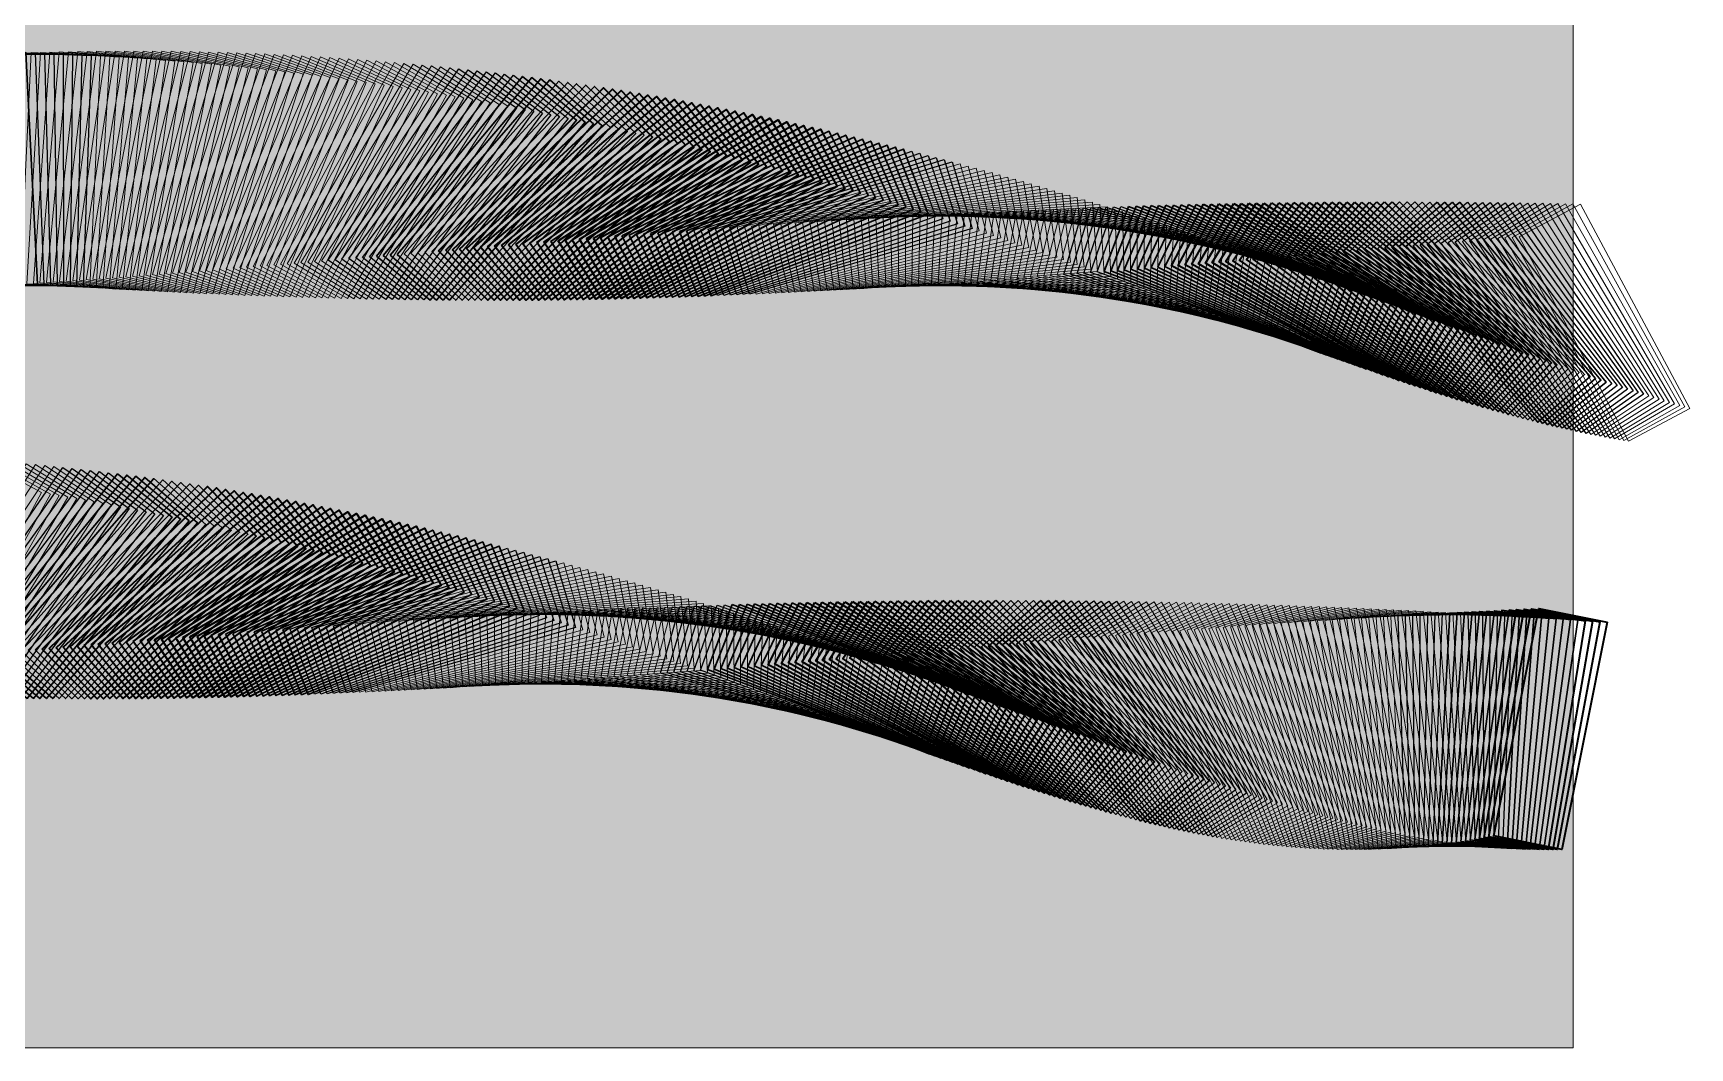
# Model space of a CAD drawing. Header units: inches. Extents: x -1.5 to 44, y 0 to 21.5.
# Drawn here: x 23.22 to 43.06, y 0 to 12.16 of the extents above; entities that cross this region are included whole.
import ezdxf

# ---------------------------------------------------------------- set-up
doc = ezdxf.new("R2010")
doc.units = ezdxf.units.IN
doc.header["$MEASUREMENT"] = 0
doc.layers.add('Layer 1', color=7, linetype='Continuous')

# ---------------------------------------------------------------- blocks, each defined once
blk = doc.blocks.new('block 2')
at = {"layer": 'Layer 1', "true_color": 0xe4d2e7}
h = blk.add_hatch(color=254, dxfattribs=at)
h.dxf.hatch_style = 2
h.paths.add_polyline_path([(0, 19.097), (41.667, 19.097), (41.667, 0), (0, 0)])
at = {"layer": 'Layer 1', "lineweight": 0}
for points in [[(0, 19.097), (41.667, 19.097), (41.667, 0), (0, 0), (0, 19.097)], [(0, 19.097), (0, 0), (41.667, 0), (41.667, 19.097), (0, 19.097)], [(24.649, 9.267), (25.434, 11.931), (26.234, 11.696), (25.449, 9.031), (24.649, 9.267)], [(24.729, 9.273), (25.546, 11.928), (26.343, 11.683), (25.526, 9.028), (24.729, 9.273)], [(24.809, 9.279), (25.658, 11.924), (26.452, 11.669), (25.603, 9.025), (24.809, 9.279)], [(24.889, 9.286), (25.77, 11.92), (26.56, 11.656), (25.68, 9.021), (24.889, 9.286)], [(24.97, 9.292), (25.882, 11.916), (26.669, 11.642), (25.757, 9.018), (24.97, 9.292)], [(33.49, 9.955), (36.267, 10.022), (36.287, 9.189), (33.51, 9.122), (33.49, 9.955)], [(33.578, 9.96), (36.356, 9.994), (36.366, 9.161), (33.588, 9.127), (33.578, 9.96)], [(33.667, 9.965), (36.444, 9.966), (36.445, 9.132), (33.667, 9.132), (33.667, 9.965)], [(33.755, 9.97), (36.533, 9.937), (36.523, 9.104), (33.745, 9.137), (33.755, 9.97)], [(33.843, 9.975), (36.62, 9.909), (36.601, 9.076), (33.823, 9.142), (33.843, 9.975)], [(28.742, 5.182), (31.519, 5.24), (31.536, 4.407), (28.759, 4.349), (28.742, 5.182)], [(28.83, 5.187), (31.607, 5.212), (31.615, 4.378), (28.837, 4.354), (28.83, 5.187)], [(28.918, 5.192), (31.696, 5.183), (31.693, 4.35), (28.915, 4.359), (28.918, 5.192)], [(29.006, 5.197), (31.784, 5.155), (31.771, 4.322), (28.994, 4.364), (29.006, 5.197)], [(29.095, 5.202), (31.872, 5.126), (31.849, 4.293), (29.072, 4.369), (29.095, 5.202)], [(38.175, 5.304), (39.079, 2.677), (38.291, 2.406), (37.387, 5.033), (38.175, 5.304)], [(38.265, 5.301), (39.137, 2.663), (38.346, 2.402), (37.474, 5.039), (38.265, 5.301)], [(38.354, 5.298), (39.195, 2.65), (38.401, 2.398), (37.56, 5.045), (38.354, 5.298)], [(38.444, 5.294), (39.253, 2.637), (38.456, 2.394), (37.647, 5.052), (38.444, 5.294)]]:
    blk.add_lwpolyline(points, dxfattribs=at)
at = {"layer": 'Layer 1', "color": 216, "lineweight": 30, "true_color": 0x740171}
for points in [[(22.438, 9.112), (22.301, 11.886), (23.133, 11.927), (23.27, 9.153), (22.438, 9.112)], [(27.331, 9.488), (29.083, 11.643), (29.729, 11.118), (27.977, 8.962), (27.331, 9.488)], [(27.413, 9.495), (29.191, 11.629), (29.831, 11.096), (28.053, 8.962), (27.413, 9.495)], [(27.496, 9.502), (29.299, 11.615), (29.933, 11.074), (28.13, 8.961), (27.496, 9.502)], [(27.579, 9.509), (29.408, 11.6), (30.035, 11.052), (28.206, 8.961), (27.579, 9.509)], [(27.662, 9.516), (29.515, 11.585), (30.136, 11.029), (28.282, 8.96), (27.662, 9.516)], [(27.745, 9.523), (29.623, 11.57), (30.237, 11.006), (28.358, 8.96), (27.745, 9.523)], [(27.828, 9.53), (29.73, 11.554), (30.338, 10.983), (28.435, 8.96), (27.828, 9.53)], [(27.911, 9.538), (29.838, 11.538), (30.438, 10.96), (28.511, 8.959), (27.911, 9.538)], [(27.994, 9.545), (29.945, 11.522), (30.538, 10.937), (28.587, 8.959), (27.994, 9.545)], [(30.273, 9.732), (32.752, 10.986), (33.128, 10.242), (30.65, 8.989), (30.273, 9.732)], [(30.359, 9.739), (32.853, 10.963), (33.22, 10.215), (30.726, 8.991), (30.359, 9.739)], [(30.445, 9.746), (32.953, 10.939), (33.311, 10.187), (30.803, 8.993), (30.445, 9.746)], [(30.53, 9.752), (33.053, 10.916), (33.402, 10.159), (30.879, 8.996), (30.53, 9.752)], [(30.616, 9.759), (33.152, 10.892), (33.492, 10.131), (30.956, 8.998), (30.616, 9.759)], [(30.702, 9.766), (33.252, 10.868), (33.582, 10.103), (31.033, 9.001), (30.702, 9.766)], [(30.788, 9.772), (33.351, 10.844), (33.672, 10.075), (31.11, 9.003), (30.788, 9.772)], [(30.874, 9.779), (33.449, 10.82), (33.762, 10.047), (31.187, 9.006), (30.874, 9.779)], [(30.96, 9.785), (33.548, 10.795), (33.851, 10.019), (31.263, 9.009), (30.96, 9.785)], [(31.047, 9.792), (33.646, 10.771), (33.94, 9.991), (31.34, 9.012), (31.047, 9.792)], [(39.587, 10.138), (41.539, 8.161), (40.946, 7.576), (38.994, 9.552), (39.587, 10.138)], [(39.678, 10.138), (41.605, 8.138), (41.005, 7.559), (39.078, 9.559), (39.678, 10.138)], [(39.768, 10.138), (41.672, 8.115), (41.065, 7.543), (39.161, 9.567), (39.768, 10.138)], [(39.858, 10.137), (41.738, 8.092), (41.124, 7.528), (39.245, 9.574), (39.858, 10.137)], [(39.949, 10.137), (41.803, 8.069), (41.183, 7.513), (39.328, 9.581), (39.949, 10.137)], [(40.039, 10.137), (41.869, 8.046), (41.242, 7.498), (39.412, 9.588), (40.039, 10.137)], [(40.129, 10.136), (41.934, 8.024), (41.3, 7.483), (39.496, 9.595), (40.129, 10.136)], [(40.22, 10.135), (41.999, 8.002), (41.359, 7.468), (39.58, 9.602), (40.22, 10.135)], [(40.31, 10.135), (42.063, 7.98), (41.417, 7.454), (39.664, 9.609), (40.31, 10.135)], [(36.34, 10.085), (38.94, 9.107), (38.647, 8.327), (36.047, 9.305), (36.34, 10.085)], [(36.43, 10.088), (39.018, 9.079), (38.715, 8.303), (36.127, 9.312), (36.43, 10.088)], [(36.52, 10.091), (39.095, 9.051), (38.783, 8.278), (36.208, 9.318), (36.52, 10.091)], [(36.61, 10.094), (39.172, 9.023), (38.851, 8.254), (36.288, 9.325), (36.61, 10.094)], [(36.699, 10.096), (39.249, 8.995), (38.919, 8.23), (36.369, 9.331), (36.699, 10.096)], [(36.789, 10.099), (39.326, 8.967), (38.986, 8.206), (36.45, 9.338), (36.789, 10.099)], [(36.879, 10.101), (39.402, 8.939), (39.053, 8.182), (36.531, 9.345), (36.879, 10.101)], [(36.969, 10.104), (39.478, 8.911), (39.12, 8.158), (36.611, 9.351), (36.969, 10.104)], [(37.059, 10.106), (39.553, 8.883), (39.187, 8.135), (36.693, 9.358), (37.059, 10.106)], [(37.149, 10.108), (39.629, 8.856), (39.253, 8.112), (36.774, 9.365), (37.149, 10.108)], [(22.498, 4.709), (24.232, 6.879), (24.883, 6.359), (23.149, 4.189), (22.498, 4.709)], [(22.58, 4.716), (24.34, 6.865), (24.985, 6.337), (23.225, 4.188), (22.58, 4.716)], [(22.663, 4.723), (24.448, 6.851), (25.087, 6.315), (23.301, 4.187), (22.663, 4.723)], [(22.746, 4.73), (24.557, 6.836), (25.188, 6.293), (23.378, 4.187), (22.746, 4.73)], [(22.829, 4.737), (24.665, 6.822), (25.29, 6.271), (23.454, 4.186), (22.829, 4.737)], [(22.912, 4.744), (24.772, 6.806), (25.391, 6.248), (23.53, 4.186), (22.912, 4.744)], [(22.995, 4.751), (24.88, 6.791), (25.492, 6.225), (23.607, 4.186), (22.995, 4.751)], [(23.078, 4.758), (24.987, 6.775), (25.593, 6.202), (23.683, 4.185), (23.078, 4.758)], [(23.161, 4.765), (25.095, 6.759), (25.693, 6.179), (23.759, 4.185), (23.161, 4.765)], [(23.244, 4.772), (25.202, 6.743), (25.793, 6.156), (23.835, 4.185), (23.244, 4.772)], [(25.524, 4.96), (28.007, 6.205), (28.381, 5.46), (25.898, 4.215), (25.524, 4.96)], [(25.61, 4.967), (28.108, 6.182), (28.472, 5.432), (25.974, 4.217), (25.61, 4.967)], [(25.695, 4.973), (28.208, 6.158), (28.563, 5.405), (26.051, 4.22), (25.695, 4.973)], [(25.781, 4.98), (28.308, 6.135), (28.654, 5.377), (26.128, 4.222), (25.781, 4.98)], [(25.867, 4.987), (28.407, 6.111), (28.744, 5.349), (26.204, 4.225), (25.867, 4.987)], [(25.953, 4.993), (28.506, 6.087), (28.834, 5.321), (26.281, 4.227), (25.953, 4.993)], [(26.039, 5), (28.605, 6.063), (28.924, 5.293), (26.358, 4.23), (26.039, 5)], [(26.125, 5.006), (28.704, 6.038), (29.014, 5.265), (26.435, 4.233), (26.125, 5.006)], [(26.211, 5.013), (28.802, 6.014), (29.103, 5.237), (26.512, 4.235), (26.211, 5.013)], [(34.839, 5.363), (36.784, 3.38), (36.189, 2.797), (34.244, 4.78), (34.839, 5.363)], [(34.93, 5.363), (36.85, 3.357), (36.248, 2.78), (34.328, 4.787), (34.93, 5.363)], [(35.02, 5.363), (36.916, 3.334), (36.307, 2.765), (34.411, 4.794), (35.02, 5.363)], [(35.11, 5.363), (36.982, 3.311), (36.367, 2.749), (34.495, 4.801), (35.11, 5.363)], [(35.201, 5.363), (37.048, 3.288), (36.426, 2.734), (34.578, 4.808), (35.201, 5.363)], [(35.291, 5.362), (37.113, 3.266), (36.484, 2.719), (34.662, 4.815), (35.291, 5.362)], [(35.382, 5.362), (37.178, 3.243), (36.543, 2.704), (34.746, 4.823), (35.382, 5.362)], [(35.472, 5.361), (37.243, 3.221), (36.601, 2.69), (34.83, 4.83), (35.472, 5.361)], [(35.562, 5.36), (37.308, 3.199), (36.66, 2.676), (34.914, 4.837), (35.562, 5.36)], [(31.592, 5.312), (34.188, 4.325), (33.892, 3.546), (31.296, 4.533), (31.592, 5.312)], [(31.682, 5.315), (34.266, 4.297), (33.961, 3.521), (31.376, 4.539), (31.682, 5.315)], [(31.772, 5.317), (34.344, 4.268), (34.029, 3.497), (31.457, 4.546), (31.772, 5.317)], [(31.861, 5.32), (34.421, 4.24), (34.097, 3.473), (31.537, 4.552), (31.861, 5.32)], [(31.951, 5.323), (34.498, 4.212), (34.164, 3.448), (31.618, 4.559), (31.951, 5.323)], [(32.041, 5.325), (34.574, 4.184), (34.232, 3.424), (31.699, 4.566), (32.041, 5.325)], [(32.131, 5.328), (34.65, 4.156), (34.298, 3.401), (31.78, 4.572), (32.131, 5.328)], [(32.221, 5.33), (34.726, 4.129), (34.365, 3.377), (31.861, 4.579), (32.221, 5.33)], [(32.311, 5.333), (34.801, 4.101), (34.432, 3.354), (31.942, 4.586), (32.311, 5.333)], [(41.021, 5.168), (40.875, 2.395), (40.043, 2.438), (40.189, 5.212), (41.021, 5.168)], [(41.109, 5.163), (40.93, 2.391), (40.099, 2.445), (40.278, 5.217), (41.109, 5.163)], [(41.197, 5.158), (40.985, 2.388), (40.154, 2.452), (40.366, 5.222), (41.197, 5.158)], [(41.285, 5.153), (41.04, 2.386), (40.21, 2.459), (40.455, 5.226), (41.285, 5.153)], [(41.373, 5.147), (41.094, 2.383), (40.265, 2.467), (40.544, 5.231), (41.373, 5.147)], [(41.461, 5.142), (41.149, 2.381), (40.321, 2.475), (40.633, 5.235), (41.461, 5.142)], [(41.548, 5.136), (41.203, 2.38), (40.377, 2.483), (40.722, 5.239), (41.548, 5.136)], [(41.636, 5.13), (41.258, 2.378), (40.432, 2.492), (40.811, 5.244), (41.636, 5.13)], [(41.724, 5.125), (41.313, 2.377), (40.489, 2.501), (40.9, 5.248), (41.724, 5.125)]]:
    blk.add_lwpolyline(points, dxfattribs=at)
at = {"layer": 'Layer 1', "color": 216, "lineweight": 25, "true_color": 0x740171}
for points in [[(22.516, 9.117), (22.412, 11.893), (23.245, 11.924), (23.349, 9.148), (22.516, 9.117)], [(22.594, 9.122), (22.523, 11.898), (23.357, 11.92), (23.427, 9.143), (22.594, 9.122)], [(22.672, 9.126), (22.635, 11.904), (23.468, 11.915), (23.506, 9.138), (22.672, 9.126)], [(22.751, 9.131), (22.747, 11.909), (23.58, 11.91), (23.584, 9.132), (22.751, 9.131)], [(22.829, 9.136), (22.858, 11.914), (23.692, 11.905), (23.662, 9.127), (22.829, 9.136)], [(22.907, 9.142), (22.97, 11.918), (23.803, 11.9), (23.74, 9.123), (22.907, 9.142)], [(22.986, 9.147), (23.082, 11.923), (23.915, 11.894), (23.819, 9.118), (22.986, 9.147)], [(26.754, 9.439), (28.32, 11.734), (29.008, 11.264), (27.443, 8.97), (26.754, 9.439)], [(26.836, 9.446), (28.429, 11.722), (29.112, 11.244), (27.519, 8.968), (26.836, 9.446)], [(26.918, 9.453), (28.538, 11.71), (29.215, 11.224), (27.596, 8.967), (26.918, 9.453)], [(27.001, 9.46), (28.648, 11.697), (29.319, 11.203), (27.672, 8.966), (27.001, 9.46)], [(27.083, 9.467), (28.757, 11.684), (29.422, 11.182), (27.748, 8.965), (27.083, 9.467)], [(27.165, 9.474), (28.866, 11.671), (29.525, 11.161), (27.824, 8.964), (27.165, 9.474)], [(27.248, 9.481), (28.974, 11.657), (29.627, 11.139), (27.901, 8.963), (27.248, 9.481)], [(31.133, 9.798), (33.744, 10.746), (34.028, 9.962), (31.417, 9.015), (31.133, 9.798)], [(31.219, 9.804), (33.842, 10.721), (34.116, 9.934), (31.494, 9.018), (31.219, 9.804)], [(31.306, 9.811), (33.939, 10.696), (34.204, 9.906), (31.571, 9.021), (31.306, 9.811)], [(31.392, 9.817), (34.036, 10.67), (34.292, 9.877), (31.648, 9.024), (31.392, 9.817)], [(31.479, 9.823), (34.132, 10.645), (34.379, 9.849), (31.725, 9.027), (31.479, 9.823)], [(31.565, 9.83), (34.229, 10.619), (34.466, 9.82), (31.802, 9.031), (31.565, 9.83)], [(40.401, 10.134), (42.128, 7.958), (41.475, 7.44), (39.748, 9.616), (40.401, 10.134)], [(40.491, 10.133), (42.192, 7.937), (41.533, 7.427), (39.832, 9.623), (40.491, 10.133)], [(40.581, 10.132), (42.256, 7.916), (41.591, 7.413), (39.916, 9.63), (40.581, 10.132)], [(40.672, 10.131), (42.319, 7.895), (41.648, 7.401), (40.001, 9.637), (40.672, 10.131)], [(40.762, 10.13), (42.383, 7.874), (41.706, 7.388), (40.085, 9.644), (40.762, 10.13)], [(40.852, 10.129), (42.446, 7.854), (41.763, 7.376), (40.17, 9.651), (40.852, 10.129)], [(40.943, 10.128), (42.509, 7.833), (41.82, 7.364), (40.254, 9.658), (40.943, 10.128)], [(35.802, 10.066), (38.466, 9.278), (38.229, 8.479), (35.566, 9.267), (35.802, 10.066)], [(35.892, 10.07), (38.546, 9.249), (38.299, 8.453), (35.646, 9.274), (35.892, 10.07)], [(35.981, 10.073), (38.625, 9.221), (38.369, 8.428), (35.726, 9.28), (35.981, 10.073)], [(36.071, 10.076), (38.704, 9.192), (38.439, 8.402), (35.806, 9.286), (36.071, 10.076)], [(36.161, 10.079), (38.783, 9.164), (38.509, 8.377), (35.886, 9.292), (36.161, 10.079)], [(36.25, 10.082), (38.862, 9.136), (38.578, 8.352), (35.966, 9.299), (36.25, 10.082)], [(22.004, 4.667), (23.577, 6.956), (24.264, 6.484), (22.691, 4.195), (22.004, 4.667)], [(22.086, 4.674), (23.687, 6.944), (24.368, 6.464), (22.767, 4.194), (22.086, 4.674)], [(22.168, 4.681), (23.796, 6.932), (24.471, 6.443), (22.843, 4.192), (22.168, 4.681)], [(22.25, 4.688), (23.905, 6.919), (24.574, 6.423), (22.92, 4.191), (22.25, 4.688)], [(22.333, 4.695), (24.014, 6.906), (24.678, 6.402), (22.996, 4.19), (22.333, 4.695)], [(22.415, 4.702), (24.123, 6.893), (24.78, 6.38), (23.072, 4.19), (22.415, 4.702)], [(26.297, 5.019), (28.9, 5.989), (29.191, 5.208), (26.588, 4.238), (26.297, 5.019)], [(26.384, 5.026), (28.998, 5.964), (29.28, 5.18), (26.665, 4.241), (26.384, 5.026)], [(26.47, 5.032), (29.096, 5.939), (29.368, 5.152), (26.742, 4.244), (26.47, 5.032)], [(26.557, 5.038), (29.193, 5.914), (29.455, 5.123), (26.819, 4.248), (26.557, 5.038)], [(26.643, 5.045), (29.29, 5.889), (29.543, 5.095), (26.896, 4.251), (26.643, 5.045)], [(26.73, 5.051), (29.386, 5.863), (29.63, 5.066), (26.973, 4.254), (26.73, 5.051)], [(26.816, 5.057), (29.482, 5.837), (29.716, 5.038), (27.05, 4.257), (26.816, 5.057)], [(35.653, 5.359), (37.372, 3.178), (36.718, 2.662), (34.998, 4.844), (35.653, 5.359)], [(35.743, 5.359), (37.436, 3.157), (36.776, 2.649), (35.082, 4.851), (35.743, 5.359)], [(30.964, 5.29), (33.634, 4.524), (33.405, 3.723), (30.735, 4.489), (30.964, 5.29)], [(31.054, 5.293), (33.715, 4.495), (33.475, 3.697), (30.815, 4.495), (31.054, 5.293)], [(31.143, 5.296), (33.794, 4.467), (33.546, 3.671), (30.895, 4.501), (31.143, 5.296)], [(31.233, 5.3), (33.874, 4.438), (33.616, 3.646), (30.975, 4.507), (31.233, 5.3)], [(31.323, 5.303), (33.953, 4.41), (33.685, 3.621), (31.055, 4.514), (31.323, 5.303)], [(31.412, 5.306), (34.032, 4.381), (33.754, 3.596), (31.135, 4.52), (31.412, 5.306)], [(31.502, 5.309), (34.11, 4.353), (33.823, 3.571), (31.215, 4.527), (31.502, 5.309)], [(35.833, 5.358), (37.5, 3.135), (36.833, 2.635), (35.167, 4.858), (35.833, 5.358)], [(35.924, 5.357), (37.563, 3.114), (36.891, 2.623), (35.251, 4.865), (35.924, 5.357)], [(36.014, 5.355), (37.627, 3.094), (36.948, 2.61), (35.336, 4.872), (36.014, 5.355)], [(36.104, 5.354), (37.69, 3.073), (37.006, 2.598), (35.42, 4.879), (36.104, 5.354)], [(36.195, 5.353), (37.753, 3.053), (37.063, 2.586), (35.505, 4.886), (36.195, 5.353)], [(40.403, 5.204), (40.491, 2.427), (39.658, 2.401), (39.57, 5.178), (40.403, 5.204)], [(40.492, 5.199), (40.546, 2.422), (39.713, 2.406), (39.659, 5.183), (40.492, 5.199)], [(40.58, 5.194), (40.601, 2.416), (39.768, 2.41), (39.747, 5.188), (40.58, 5.194)], [(40.669, 5.189), (40.656, 2.411), (39.823, 2.415), (39.835, 5.193), (40.669, 5.189)], [(40.757, 5.184), (40.711, 2.407), (39.878, 2.42), (39.924, 5.198), (40.757, 5.184)], [(40.845, 5.179), (40.766, 2.402), (39.933, 2.426), (40.012, 5.203), (40.845, 5.179)], [(40.933, 5.174), (40.821, 2.398), (39.988, 2.432), (40.101, 5.208), (40.933, 5.174)]]:
    blk.add_lwpolyline(points, dxfattribs=at)
at = {"layer": 'Layer 1', "color": 216, "lineweight": 20, "true_color": 0x740171}
for points in [[(23.064, 9.152), (23.194, 11.927), (24.026, 11.888), (23.897, 9.113), (23.064, 9.152)], [(23.143, 9.157), (23.306, 11.93), (24.138, 11.881), (23.975, 9.108), (23.143, 9.157)], [(23.222, 9.162), (23.418, 11.933), (24.249, 11.874), (24.053, 9.104), (23.222, 9.162)], [(23.3, 9.168), (23.53, 11.936), (24.36, 11.867), (24.131, 9.099), (23.3, 9.168)], [(26.427, 9.412), (27.88, 11.779), (28.59, 11.343), (27.137, 8.976), (26.427, 9.412)], [(26.509, 9.418), (27.99, 11.768), (28.695, 11.324), (27.213, 8.974), (26.509, 9.418)], [(26.59, 9.425), (28.1, 11.757), (28.8, 11.304), (27.29, 8.972), (26.59, 9.425)], [(26.672, 9.432), (28.21, 11.746), (28.904, 11.284), (27.366, 8.971), (26.672, 9.432)], [(31.652, 9.836), (34.325, 10.593), (34.552, 9.792), (31.879, 9.034), (31.652, 9.836)], [(31.739, 9.842), (34.42, 10.567), (34.638, 9.763), (31.957, 9.038), (31.739, 9.842)], [(31.826, 9.848), (34.516, 10.541), (34.724, 9.734), (32.034, 9.041), (31.826, 9.848)], [(31.913, 9.854), (34.611, 10.515), (34.809, 9.706), (32.111, 9.045), (31.913, 9.854)], [(32, 9.86), (34.706, 10.489), (34.894, 9.677), (32.188, 9.048), (32, 9.86)], [(41.033, 10.126), (42.571, 7.813), (41.877, 7.352), (40.339, 9.665), (41.033, 10.126)], [(41.123, 10.125), (42.634, 7.794), (41.934, 7.341), (40.424, 9.672), (41.123, 10.125)], [(41.213, 10.123), (42.696, 7.774), (41.991, 7.33), (40.509, 9.679), (41.213, 10.123)], [(41.303, 10.122), (42.758, 7.755), (42.048, 7.319), (40.593, 9.685), (41.303, 10.122)], [(35.355, 10.049), (38.061, 9.421), (37.873, 8.609), (35.167, 9.237), (35.355, 10.049)], [(35.444, 10.052), (38.143, 9.393), (37.945, 8.583), (35.246, 9.243), (35.444, 10.052)], [(35.534, 10.056), (38.224, 9.364), (38.016, 8.557), (35.326, 9.249), (35.534, 10.056)], [(35.623, 10.059), (38.305, 9.335), (38.088, 8.531), (35.406, 9.255), (35.623, 10.059)], [(35.713, 10.063), (38.385, 9.307), (38.158, 8.505), (35.486, 9.261), (35.713, 10.063)], [(21.595, 4.632), (23.028, 7.012), (23.742, 6.582), (22.309, 4.202), (21.595, 4.632)], [(21.676, 4.639), (23.138, 7.001), (23.847, 6.563), (22.385, 4.201), (21.676, 4.639)], [(21.758, 4.646), (23.248, 6.991), (23.951, 6.544), (22.462, 4.199), (21.758, 4.646)], [(21.84, 4.653), (23.358, 6.979), (24.056, 6.524), (22.538, 4.198), (21.84, 4.653)], [(21.922, 4.66), (23.468, 6.968), (24.16, 6.504), (22.614, 4.196), (21.922, 4.66)], [(26.903, 5.063), (29.578, 5.812), (29.803, 5.009), (27.128, 4.261), (26.903, 5.063)], [(26.99, 5.069), (29.674, 5.785), (29.889, 4.98), (27.205, 4.264), (26.99, 5.069)], [(27.077, 5.076), (29.769, 5.759), (29.974, 4.952), (27.282, 4.268), (27.077, 5.076)], [(27.164, 5.082), (29.864, 5.733), (30.06, 4.923), (27.359, 4.272), (27.164, 5.082)], [(30.607, 5.275), (33.31, 4.639), (33.119, 3.827), (30.416, 4.464), (30.607, 5.275)], [(30.696, 5.279), (33.392, 4.61), (33.191, 3.801), (30.495, 4.47), (30.696, 5.279)], [(30.785, 5.283), (33.473, 4.581), (33.263, 3.775), (30.575, 4.476), (30.785, 5.283)], [(30.875, 5.286), (33.554, 4.552), (33.334, 3.749), (30.655, 4.482), (30.875, 5.286)], [(36.285, 5.352), (37.815, 3.033), (37.12, 2.574), (35.589, 4.893), (36.285, 5.352)], [(36.375, 5.35), (37.877, 3.014), (37.177, 2.563), (35.674, 4.899), (36.375, 5.35)], [(36.465, 5.349), (37.94, 2.994), (37.233, 2.552), (35.759, 4.906), (36.465, 5.349)], [(36.556, 5.347), (38.002, 2.975), (37.29, 2.541), (35.844, 4.913), (36.556, 5.347)], [(40.049, 5.223), (40.269, 2.454), (39.439, 2.387), (39.218, 5.157), (40.049, 5.223)], [(40.138, 5.218), (40.325, 2.447), (39.493, 2.39), (39.306, 5.162), (40.138, 5.218)], [(40.226, 5.213), (40.38, 2.44), (39.548, 2.394), (39.394, 5.167), (40.226, 5.213)], [(40.315, 5.209), (40.436, 2.433), (39.603, 2.397), (39.482, 5.173), (40.315, 5.209)]]:
    blk.add_lwpolyline(points, dxfattribs=at)
at = {"layer": 'Layer 1', "color": 216, "lineweight": 18, "true_color": 0x740171}
for points in [[(23.379, 9.173), (23.642, 11.938), (24.471, 11.86), (24.209, 9.094), (23.379, 9.173)], [(23.458, 9.179), (23.754, 11.941), (24.582, 11.852), (24.287, 9.09), (23.458, 9.179)], [(23.537, 9.184), (23.866, 11.942), (24.693, 11.844), (24.364, 9.086), (23.537, 9.184)], [(26.182, 9.391), (27.549, 11.809), (28.275, 11.399), (26.908, 8.981), (26.182, 9.391)], [(26.264, 9.398), (27.66, 11.799), (28.38, 11.38), (26.984, 8.979), (26.264, 9.398)], [(26.345, 9.405), (27.77, 11.789), (28.485, 11.362), (27.061, 8.977), (26.345, 9.405)], [(32.087, 9.866), (34.8, 10.462), (34.979, 9.648), (32.266, 9.052), (32.087, 9.866)], [(32.174, 9.872), (34.894, 10.435), (35.063, 9.619), (32.343, 9.056), (32.174, 9.872)], [(35.176, 10.041), (37.897, 9.479), (37.728, 8.663), (35.008, 9.225), (35.176, 10.041)], [(35.266, 10.045), (37.979, 9.45), (37.8, 8.636), (35.087, 9.231), (35.266, 10.045)], [(41.394, 10.12), (42.819, 7.736), (42.104, 7.308), (40.679, 9.692), (41.394, 10.12)], [(41.484, 10.118), (42.881, 7.717), (42.161, 7.298), (40.764, 9.699), (41.484, 10.118)], [(41.574, 10.116), (42.942, 7.699), (42.217, 7.288), (40.849, 9.706), (41.574, 10.116)], [(21.432, 4.619), (22.807, 7.032), (23.531, 6.619), (22.156, 4.206), (21.432, 4.619)], [(21.513, 4.626), (22.918, 7.022), (23.637, 6.601), (22.232, 4.204), (21.513, 4.626)], [(27.251, 5.088), (29.959, 5.707), (30.145, 4.894), (27.437, 4.275), (27.251, 5.088)], [(27.338, 5.094), (30.053, 5.68), (30.229, 4.865), (27.514, 4.279), (27.338, 5.094)], [(27.425, 5.1), (30.147, 5.653), (30.313, 4.837), (27.591, 4.283), (27.425, 5.1)], [(30.339, 5.264), (33.064, 4.725), (32.902, 3.907), (30.177, 4.446), (30.339, 5.264)], [(30.428, 5.268), (33.146, 4.696), (32.975, 3.881), (30.257, 4.452), (30.428, 5.268)], [(30.517, 5.272), (33.228, 4.667), (33.047, 3.854), (30.336, 4.458), (30.517, 5.272)], [(36.646, 5.345), (38.063, 2.956), (37.346, 2.531), (35.929, 4.92), (36.646, 5.345)], [(36.736, 5.343), (38.125, 2.938), (37.403, 2.521), (36.014, 4.927), (36.736, 5.343)], [(36.826, 5.342), (38.186, 2.919), (37.459, 2.511), (36.099, 4.934), (36.826, 5.342)], [(39.783, 5.236), (40.103, 2.477), (39.275, 2.381), (38.955, 5.14), (39.783, 5.236)], [(39.871, 5.232), (40.158, 2.469), (39.329, 2.383), (39.043, 5.146), (39.871, 5.232)], [(39.96, 5.227), (40.214, 2.461), (39.384, 2.385), (39.13, 5.151), (39.96, 5.227)]]:
    blk.add_lwpolyline(points, dxfattribs=at)
at = {"layer": 'Layer 1', "color": 216, "lineweight": 15, "true_color": 0x740171}
for points in [[(23.616, 9.19), (23.978, 11.944), (24.804, 11.835), (24.442, 9.081), (23.616, 9.19)], [(23.695, 9.195), (24.09, 11.945), (24.915, 11.827), (24.52, 9.077), (23.695, 9.195)], [(25.938, 9.371), (27.218, 11.836), (27.957, 11.453), (26.678, 8.987), (25.938, 9.371)], [(26.019, 9.377), (27.328, 11.828), (28.063, 11.435), (26.755, 8.985), (26.019, 9.377)], [(26.101, 9.384), (27.439, 11.818), (28.169, 11.417), (26.831, 8.983), (26.101, 9.384)], [(32.261, 9.878), (34.988, 10.409), (35.147, 9.591), (32.421, 9.06), (32.261, 9.878)], [(32.349, 9.884), (35.082, 10.382), (35.231, 9.562), (32.498, 9.064), (32.349, 9.884)], [(32.436, 9.89), (35.175, 10.355), (35.314, 9.533), (32.576, 9.068), (32.436, 9.89)], [(34.909, 10.029), (37.648, 9.565), (37.508, 8.743), (34.77, 9.207), (34.909, 10.029)], [(34.998, 10.033), (37.731, 9.536), (37.582, 8.716), (34.849, 9.213), (34.998, 10.033)], [(35.087, 10.037), (37.814, 9.507), (37.655, 8.689), (34.928, 9.219), (35.087, 10.037)], [(41.664, 10.115), (43.003, 7.681), (42.273, 7.279), (40.934, 9.713), (41.664, 10.115)], [(41.754, 10.112), (43.064, 7.663), (42.329, 7.27), (41.019, 9.72), (41.754, 10.112)], [(21.269, 4.605), (22.586, 7.051), (23.32, 6.655), (22.003, 4.21), (21.269, 4.605)], [(21.35, 4.612), (22.697, 7.041), (23.426, 6.637), (22.079, 4.208), (21.35, 4.612)], [(27.513, 5.105), (30.241, 5.626), (30.397, 4.808), (27.669, 4.287), (27.513, 5.105)], [(27.6, 5.111), (30.334, 5.599), (30.481, 4.779), (27.746, 4.291), (27.6, 5.111)], [(27.687, 5.117), (30.428, 5.572), (30.564, 4.75), (27.824, 4.295), (27.687, 5.117)], [(30.16, 5.256), (32.898, 4.782), (32.756, 3.961), (30.018, 4.435), (30.16, 5.256)], [(30.25, 5.26), (32.981, 4.754), (32.829, 3.934), (30.098, 4.441), (30.25, 5.26)], [(36.916, 5.34), (38.247, 2.901), (37.515, 2.502), (36.185, 4.941), (36.916, 5.34)], [(37.006, 5.338), (38.307, 2.883), (37.571, 2.493), (36.27, 4.947), (37.006, 5.338)], [(39.605, 5.245), (39.991, 2.494), (39.166, 2.378), (38.779, 5.129), (39.605, 5.245)], [(39.694, 5.241), (40.047, 2.485), (39.22, 2.379), (38.867, 5.135), (39.694, 5.241)]]:
    blk.add_lwpolyline(points, dxfattribs=at)
at = {"layer": 'Layer 1', "color": 216, "lineweight": 13, "true_color": 0x740171}
for points in [[(23.774, 9.201), (24.202, 11.946), (25.025, 11.817), (24.598, 9.073), (23.774, 9.201)], [(23.853, 9.207), (24.314, 11.946), (25.136, 11.808), (24.675, 9.069), (23.853, 9.207)], [(23.933, 9.213), (24.426, 11.946), (25.246, 11.798), (24.753, 9.065), (23.933, 9.213)], [(25.695, 9.351), (26.885, 11.861), (27.638, 11.504), (26.448, 8.994), (25.695, 9.351)], [(25.776, 9.357), (26.996, 11.853), (27.744, 11.487), (26.525, 8.991), (25.776, 9.357)], [(25.857, 9.364), (27.107, 11.845), (27.851, 11.47), (26.601, 8.989), (25.857, 9.364)], [(32.524, 9.895), (35.268, 10.328), (35.397, 9.504), (32.653, 9.072), (32.524, 9.895)], [(32.611, 9.901), (35.36, 10.3), (35.48, 9.476), (32.731, 9.076), (32.611, 9.901)], [(32.699, 9.907), (35.452, 10.273), (35.562, 9.447), (32.809, 9.081), (32.699, 9.907)], [(34.642, 10.016), (37.395, 9.651), (37.286, 8.825), (34.532, 9.19), (34.642, 10.016)], [(34.731, 10.021), (37.48, 9.623), (37.36, 8.798), (34.611, 9.196), (34.731, 10.021)], [(34.82, 10.025), (37.564, 9.594), (37.434, 8.771), (34.69, 9.202), (34.82, 10.025)], [(27.775, 5.123), (30.52, 5.545), (30.647, 4.722), (27.902, 4.299), (27.775, 5.123)], [(27.862, 5.128), (30.613, 5.518), (30.73, 4.693), (27.979, 4.303), (27.862, 5.128)], [(27.95, 5.134), (30.705, 5.491), (30.812, 4.664), (28.057, 4.308), (27.95, 5.134)], [(29.893, 5.243), (32.646, 4.869), (32.533, 4.043), (29.781, 4.418), (29.893, 5.243)], [(29.982, 5.248), (32.73, 4.84), (32.608, 4.016), (29.86, 4.423), (29.982, 5.248)], [(30.071, 5.252), (32.814, 4.811), (32.682, 3.988), (29.939, 4.429), (30.071, 5.252)], [(37.096, 5.336), (38.368, 2.866), (37.627, 2.484), (36.355, 4.954), (37.096, 5.336)], [(37.186, 5.333), (38.428, 2.849), (37.683, 2.476), (36.441, 4.961), (37.186, 5.333)], [(37.277, 5.331), (38.488, 2.832), (37.739, 2.468), (36.527, 4.967), (37.277, 5.331)], [(39.338, 5.257), (39.822, 2.522), (39.002, 2.377), (38.517, 5.112), (39.338, 5.257)], [(39.427, 5.253), (39.879, 2.512), (39.057, 2.377), (38.604, 5.118), (39.427, 5.253)], [(39.516, 5.249), (39.935, 2.503), (39.111, 2.377), (38.692, 5.123), (39.516, 5.249)]]:
    blk.add_lwpolyline(points, dxfattribs=at)
at = {"layer": 'Layer 1', "color": 216, "lineweight": 9, "true_color": 0x740171}
for points in [[(24.012, 9.218), (24.538, 11.946), (25.356, 11.788), (24.83, 9.061), (24.012, 9.218)], [(24.091, 9.224), (24.65, 11.945), (25.467, 11.778), (24.908, 9.057), (24.091, 9.224)], [(24.171, 9.23), (24.762, 11.944), (25.577, 11.767), (24.985, 9.053), (24.171, 9.23)], [(24.25, 9.236), (24.874, 11.943), (25.687, 11.756), (25.062, 9.049), (24.25, 9.236)], [(25.372, 9.324), (26.44, 11.888), (27.209, 11.568), (26.141, 9.004), (25.372, 9.324)], [(25.452, 9.331), (26.551, 11.882), (27.317, 11.552), (26.218, 9.001), (25.452, 9.331)], [(25.533, 9.337), (26.662, 11.875), (27.424, 11.537), (26.295, 8.999), (25.533, 9.337)], [(25.614, 9.344), (26.774, 11.868), (27.531, 11.52), (26.371, 8.996), (25.614, 9.344)], [(32.786, 9.912), (35.544, 10.245), (35.644, 9.418), (32.886, 9.085), (32.786, 9.912)], [(32.874, 9.918), (35.636, 10.218), (35.726, 9.389), (32.964, 9.089), (32.874, 9.918)], [(32.962, 9.923), (35.727, 10.19), (35.807, 9.361), (33.042, 9.094), (32.962, 9.923)], [(33.05, 9.929), (35.818, 10.162), (35.888, 9.332), (33.12, 9.098), (33.05, 9.929)], [(34.286, 9.999), (37.054, 9.766), (36.985, 8.936), (34.217, 9.168), (34.286, 9.999)], [(34.375, 10.003), (37.14, 9.737), (37.06, 8.908), (34.295, 9.174), (34.375, 10.003)], [(34.464, 10.008), (37.226, 9.709), (37.136, 8.88), (34.374, 9.179), (34.464, 10.008)], [(34.553, 10.012), (37.311, 9.68), (37.211, 8.853), (34.453, 9.185), (34.553, 10.012)], [(28.038, 5.14), (30.797, 5.463), (30.894, 4.635), (28.135, 4.312), (28.038, 5.14)], [(28.125, 5.145), (30.888, 5.435), (30.975, 4.607), (28.213, 4.316), (28.125, 5.145)], [(28.213, 5.151), (30.979, 5.408), (31.056, 4.578), (28.29, 4.321), (28.213, 5.151)], [(28.301, 5.156), (31.07, 5.38), (31.137, 4.549), (28.368, 4.325), (28.301, 5.156)], [(29.538, 5.226), (32.305, 4.983), (32.232, 4.153), (29.465, 4.396), (29.538, 5.226)], [(29.627, 5.23), (32.391, 4.955), (32.308, 4.126), (29.544, 4.401), (29.627, 5.23)], [(29.716, 5.235), (32.476, 4.926), (32.384, 4.098), (29.623, 4.407), (29.716, 5.235)], [(29.804, 5.239), (32.561, 4.897), (32.459, 4.07), (29.702, 4.412), (29.804, 5.239)], [(37.367, 5.329), (38.548, 2.815), (37.794, 2.46), (36.612, 4.974), (37.367, 5.329)], [(37.456, 5.326), (38.608, 2.798), (37.85, 2.453), (36.698, 4.981), (37.456, 5.326)], [(37.546, 5.324), (38.668, 2.782), (37.905, 2.446), (36.784, 4.987), (37.546, 5.324)], [(37.636, 5.321), (38.727, 2.766), (37.961, 2.439), (36.87, 4.994), (37.636, 5.321)], [(38.981, 5.273), (39.596, 2.564), (38.784, 2.38), (38.168, 5.088), (38.981, 5.273)], [(39.07, 5.269), (39.653, 2.553), (38.838, 2.378), (38.255, 5.094), (39.07, 5.269)], [(39.159, 5.265), (39.71, 2.543), (38.893, 2.377), (38.342, 5.1), (39.159, 5.265)], [(39.248, 5.261), (39.766, 2.532), (38.947, 2.377), (38.43, 5.106), (39.248, 5.261)]]:
    blk.add_lwpolyline(points, dxfattribs=at)
at = {"layer": 'Layer 1', "color": 216, "lineweight": 5, "true_color": 0x740171}
for points in [[(24.33, 9.242), (24.987, 11.941), (25.796, 11.744), (25.14, 9.045), (24.33, 9.242)], [(24.41, 9.248), (25.099, 11.939), (25.906, 11.733), (25.217, 9.042), (24.41, 9.248)], [(24.489, 9.254), (25.211, 11.937), (26.015, 11.721), (25.294, 9.038), (24.489, 9.254)], [(24.569, 9.261), (25.322, 11.934), (26.125, 11.708), (25.371, 9.035), (24.569, 9.261)], [(25.05, 9.298), (25.994, 11.911), (26.777, 11.628), (25.834, 9.015), (25.05, 9.298)], [(25.13, 9.305), (26.105, 11.906), (26.886, 11.613), (25.911, 9.012), (25.13, 9.305)], [(25.211, 9.311), (26.217, 11.9), (26.993, 11.598), (25.987, 9.009), (25.211, 9.311)], [(25.291, 9.318), (26.328, 11.895), (27.101, 11.583), (26.064, 9.007), (25.291, 9.318)], [(33.138, 9.934), (35.908, 10.134), (35.968, 9.303), (33.198, 9.103), (33.138, 9.934)], [(33.226, 9.939), (35.998, 10.107), (36.049, 9.275), (33.276, 9.108), (33.226, 9.939)], [(33.314, 9.945), (36.088, 10.078), (36.128, 9.246), (33.354, 9.112), (33.314, 9.945)], [(33.402, 9.95), (36.178, 10.05), (36.208, 9.218), (33.432, 9.117), (33.402, 9.95)], [(33.932, 9.98), (36.708, 9.88), (36.678, 9.048), (33.902, 9.147), (33.932, 9.98)], [(34.02, 9.985), (36.795, 9.852), (36.755, 9.02), (33.981, 9.152), (34.02, 9.985)], [(34.109, 9.989), (36.882, 9.823), (36.832, 8.992), (34.059, 9.158), (34.109, 9.989)], [(34.198, 9.994), (36.968, 9.795), (36.908, 8.964), (34.138, 9.163), (34.198, 9.994)], [(28.389, 5.161), (31.16, 5.352), (31.217, 4.521), (28.446, 4.33), (28.389, 5.161)], [(28.477, 5.167), (31.25, 5.324), (31.298, 4.492), (28.524, 4.335), (28.477, 5.167)], [(28.565, 5.172), (31.34, 5.296), (31.377, 4.463), (28.602, 4.339), (28.565, 5.172)], [(28.653, 5.177), (31.43, 5.268), (31.457, 4.435), (28.681, 4.344), (28.653, 5.177)], [(29.183, 5.207), (31.959, 5.098), (31.926, 4.265), (29.151, 4.374), (29.183, 5.207)], [(29.272, 5.212), (32.046, 5.069), (32.003, 4.237), (29.229, 4.38), (29.272, 5.212)], [(29.361, 5.217), (32.133, 5.041), (32.08, 4.209), (29.308, 4.385), (29.361, 5.217)], [(29.449, 5.221), (32.219, 5.012), (32.156, 4.181), (29.387, 4.39), (29.449, 5.221)], [(37.726, 5.318), (38.786, 2.751), (38.016, 2.433), (36.956, 5), (37.726, 5.318)], [(37.816, 5.316), (38.845, 2.736), (38.071, 2.427), (37.042, 5.007), (37.816, 5.316)], [(37.906, 5.313), (38.904, 2.721), (38.126, 2.421), (37.128, 5.013), (37.906, 5.313)], [(37.996, 5.31), (38.962, 2.706), (38.181, 2.416), (37.214, 5.02), (37.996, 5.31)], [(38.085, 5.307), (39.021, 2.691), (38.236, 2.411), (37.301, 5.026), (38.085, 5.307)], [(38.533, 5.291), (39.31, 2.624), (38.51, 2.391), (37.733, 5.058), (38.533, 5.291)], [(38.623, 5.288), (39.368, 2.611), (38.565, 2.388), (37.82, 5.064), (38.623, 5.288)], [(38.713, 5.284), (39.425, 2.599), (38.62, 2.385), (37.907, 5.07), (38.713, 5.284)], [(38.802, 5.28), (39.482, 2.587), (38.674, 2.383), (37.994, 5.076), (38.802, 5.28)], [(38.891, 5.277), (39.539, 2.576), (38.729, 2.381), (38.081, 5.082), (38.891, 5.277)]]:
    blk.add_lwpolyline(points, dxfattribs=at)
at = {"layer": 'Layer 1', "color": 216, "lineweight": 35, "true_color": 0x740171}
for points in [[(28.077, 9.552), (30.052, 11.506), (30.638, 10.913), (28.664, 8.959), (28.077, 9.552)], [(28.161, 9.559), (30.158, 11.489), (30.738, 10.89), (28.74, 8.959), (28.161, 9.559)], [(28.244, 9.566), (30.265, 11.472), (30.837, 10.866), (28.816, 8.96), (28.244, 9.566)], [(28.328, 9.573), (30.371, 11.454), (30.936, 10.841), (28.892, 8.96), (28.328, 9.573)], [(28.412, 9.58), (30.477, 11.437), (31.035, 10.817), (28.969, 8.96), (28.412, 9.58)], [(28.495, 9.587), (30.583, 11.419), (31.133, 10.793), (29.045, 8.961), (28.495, 9.587)], [(28.579, 9.594), (30.689, 11.401), (31.231, 10.768), (29.121, 8.961), (28.579, 9.594)], [(28.663, 9.601), (30.794, 11.382), (31.329, 10.743), (29.197, 8.962), (28.663, 9.601)], [(28.747, 9.608), (30.9, 11.364), (31.426, 10.718), (29.274, 8.962), (28.747, 9.608)], [(28.831, 9.615), (31.005, 11.345), (31.524, 10.693), (29.35, 8.963), (28.831, 9.615)], [(28.915, 9.622), (31.109, 11.326), (31.621, 10.667), (29.426, 8.964), (28.915, 9.622)], [(29, 9.629), (31.214, 11.306), (31.717, 10.642), (29.503, 8.965), (29, 9.629)], [(29.084, 9.636), (31.318, 11.287), (31.813, 10.616), (29.579, 8.966), (29.084, 9.636)], [(29.168, 9.643), (31.422, 11.267), (31.909, 10.59), (29.655, 8.967), (29.168, 9.643)], [(29.253, 9.65), (31.526, 11.246), (32.005, 10.564), (29.732, 8.968), (29.253, 9.65)], [(29.338, 9.657), (31.63, 11.226), (32.1, 10.538), (29.808, 8.969), (29.338, 9.657)], [(29.422, 9.664), (31.733, 11.205), (32.196, 10.512), (29.885, 8.971), (29.422, 9.664)], [(29.507, 9.671), (31.836, 11.184), (32.29, 10.486), (29.961, 8.972), (29.507, 9.671)], [(29.592, 9.678), (31.939, 11.163), (32.385, 10.459), (30.037, 8.974), (29.592, 9.678)], [(29.677, 9.685), (32.042, 11.142), (32.479, 10.432), (30.114, 8.975), (29.677, 9.685)], [(29.762, 9.692), (32.144, 11.12), (32.572, 10.406), (30.19, 8.977), (29.762, 9.692)], [(29.847, 9.698), (32.246, 11.098), (32.666, 10.379), (30.267, 8.979), (29.847, 9.698)], [(29.932, 9.705), (32.348, 11.076), (32.759, 10.352), (30.343, 8.981), (29.932, 9.705)], [(30.017, 9.712), (32.449, 11.054), (32.852, 10.324), (30.42, 8.982), (30.017, 9.712)], [(30.102, 9.719), (32.551, 11.032), (32.944, 10.297), (30.496, 8.984), (30.102, 9.719)], [(30.188, 9.726), (32.652, 11.009), (33.037, 10.27), (30.573, 8.987), (30.188, 9.726)], [(37.78, 10.122), (40.146, 8.666), (39.709, 7.956), (37.343, 9.412), (37.78, 10.122)], [(37.871, 10.123), (40.218, 8.639), (39.773, 7.935), (37.425, 9.419), (37.871, 10.123)], [(37.961, 10.125), (40.291, 8.612), (39.837, 7.913), (37.507, 9.426), (37.961, 10.125)], [(38.051, 10.126), (40.363, 8.586), (39.9, 7.893), (37.589, 9.433), (38.051, 10.126)], [(38.141, 10.128), (40.434, 8.56), (39.964, 7.872), (37.671, 9.44), (38.141, 10.128)], [(38.232, 10.129), (40.505, 8.534), (40.027, 7.851), (37.753, 9.447), (38.232, 10.129)], [(38.322, 10.13), (40.577, 8.508), (40.09, 7.831), (37.835, 9.454), (38.322, 10.13)], [(38.412, 10.131), (40.647, 8.482), (40.152, 7.811), (37.917, 9.461), (38.412, 10.131)], [(38.502, 10.132), (40.717, 8.456), (40.215, 7.792), (38, 9.468), (38.502, 10.132)], [(38.593, 10.133), (40.788, 8.431), (40.277, 7.772), (38.082, 9.475), (38.593, 10.133)], [(38.683, 10.134), (40.857, 8.405), (40.339, 7.753), (38.165, 9.482), (38.683, 10.134)], [(38.774, 10.135), (40.927, 8.38), (40.4, 7.734), (38.247, 9.489), (38.774, 10.135)], [(38.864, 10.136), (40.996, 8.355), (40.462, 7.715), (38.33, 9.496), (38.864, 10.136)], [(38.954, 10.136), (41.065, 8.33), (40.523, 7.697), (38.412, 9.503), (38.954, 10.136)], [(39.045, 10.137), (41.133, 8.305), (40.584, 7.679), (38.495, 9.51), (39.045, 10.137)], [(39.135, 10.137), (41.202, 8.281), (40.645, 7.661), (38.578, 9.517), (39.135, 10.137)], [(39.226, 10.137), (41.27, 8.257), (40.705, 7.643), (38.661, 9.524), (39.226, 10.137)], [(39.316, 10.138), (41.337, 8.232), (40.766, 7.626), (38.744, 9.531), (39.316, 10.138)], [(39.406, 10.138), (41.405, 8.208), (40.826, 7.609), (38.828, 9.538), (39.406, 10.138)], [(39.497, 10.138), (41.472, 8.185), (40.886, 7.592), (38.911, 9.545), (39.497, 10.138)], [(37.239, 10.111), (39.703, 8.828), (39.319, 8.089), (36.855, 9.371), (37.239, 10.111)], [(37.329, 10.113), (39.778, 8.801), (39.384, 8.066), (36.936, 9.378), (37.329, 10.113)], [(37.42, 10.115), (39.852, 8.774), (39.45, 8.044), (37.017, 9.385), (37.42, 10.115)], [(37.51, 10.117), (39.926, 8.747), (39.515, 8.022), (37.099, 9.392), (37.51, 10.117)], [(37.6, 10.118), (40, 8.719), (39.58, 7.999), (37.18, 9.398), (37.6, 10.118)], [(37.69, 10.12), (40.073, 8.692), (39.645, 7.978), (37.262, 9.405), (37.69, 10.12)], [(23.327, 4.779), (25.309, 6.726), (25.893, 6.132), (23.912, 4.185), (23.327, 4.779)], [(23.411, 4.787), (25.415, 6.71), (25.992, 6.108), (23.988, 4.185), (23.411, 4.787)], [(23.494, 4.794), (25.522, 6.692), (26.091, 6.084), (24.064, 4.185), (23.494, 4.794)], [(23.578, 4.801), (25.628, 6.675), (26.19, 6.06), (24.14, 4.186), (23.578, 4.801)], [(23.662, 4.808), (25.734, 6.657), (26.289, 6.036), (24.217, 4.186), (23.662, 4.808)], [(23.745, 4.815), (25.84, 6.639), (26.387, 6.011), (24.293, 4.186), (23.745, 4.815)], [(23.829, 4.822), (25.945, 6.621), (26.485, 5.986), (24.369, 4.187), (23.829, 4.822)], [(23.913, 4.829), (26.051, 6.603), (26.583, 5.962), (24.445, 4.188), (23.913, 4.829)], [(23.997, 4.836), (26.156, 6.584), (26.68, 5.936), (24.522, 4.188), (23.997, 4.836)], [(24.081, 4.843), (26.261, 6.565), (26.778, 5.911), (24.598, 4.189), (24.081, 4.843)], [(24.166, 4.85), (26.366, 6.546), (26.874, 5.886), (24.674, 4.19), (24.166, 4.85)], [(24.25, 4.857), (26.47, 6.526), (26.971, 5.86), (24.751, 4.191), (24.25, 4.857)], [(24.334, 4.864), (26.574, 6.507), (27.067, 5.834), (24.827, 4.192), (24.334, 4.864)], [(24.419, 4.871), (26.678, 6.486), (27.163, 5.809), (24.903, 4.193), (24.419, 4.871)], [(24.503, 4.878), (26.782, 6.466), (27.259, 5.782), (24.98, 4.194), (24.503, 4.878)], [(24.588, 4.885), (26.886, 6.446), (27.354, 5.756), (25.056, 4.196), (24.588, 4.885)], [(24.673, 4.892), (26.989, 6.425), (27.449, 5.73), (25.133, 4.197), (24.673, 4.892)], [(24.757, 4.899), (27.092, 6.404), (27.543, 5.704), (25.209, 4.198), (24.757, 4.899)], [(24.842, 4.906), (27.195, 6.383), (27.638, 5.677), (25.285, 4.2), (24.842, 4.906)], [(24.927, 4.913), (27.297, 6.361), (27.732, 5.65), (25.362, 4.202), (24.927, 4.913)], [(25.012, 4.919), (27.399, 6.34), (27.826, 5.623), (25.438, 4.203), (25.012, 4.919)], [(25.097, 4.926), (27.501, 6.318), (27.919, 5.597), (25.515, 4.205), (25.097, 4.926)], [(25.183, 4.933), (27.603, 6.296), (28.012, 5.569), (25.591, 4.207), (25.183, 4.933)], [(25.268, 4.94), (27.705, 6.273), (28.105, 5.542), (25.668, 4.209), (25.268, 4.94)], [(25.353, 4.947), (27.806, 6.251), (28.197, 5.515), (25.744, 4.211), (25.353, 4.947)], [(25.439, 4.953), (27.907, 6.228), (28.289, 5.488), (25.821, 4.213), (25.439, 4.953)], [(33.755, 5.358), (35.964, 3.674), (35.458, 3.012), (33.249, 4.696), (33.755, 5.358)], [(33.845, 5.359), (36.034, 3.649), (35.521, 2.992), (33.332, 4.702), (33.845, 5.359)], [(33.935, 5.36), (36.103, 3.623), (35.582, 2.973), (33.414, 4.71), (33.935, 5.36)], [(34.026, 5.361), (36.173, 3.598), (35.644, 2.954), (33.497, 4.717), (34.026, 5.361)], [(34.116, 5.361), (36.242, 3.573), (35.705, 2.936), (33.58, 4.724), (34.116, 5.361)], [(34.206, 5.362), (36.311, 3.548), (35.767, 2.917), (33.662, 4.731), (34.206, 5.362)], [(34.297, 5.362), (36.379, 3.524), (35.828, 2.899), (33.745, 4.738), (34.297, 5.362)], [(34.387, 5.363), (36.447, 3.499), (35.888, 2.881), (33.828, 4.745), (34.387, 5.363)], [(34.477, 5.363), (36.515, 3.475), (35.949, 2.864), (33.911, 4.752), (34.477, 5.363)], [(34.568, 5.363), (36.583, 3.451), (36.009, 2.847), (33.994, 4.759), (34.568, 5.363)], [(34.658, 5.363), (36.65, 3.427), (36.069, 2.83), (34.078, 4.766), (34.658, 5.363)], [(34.749, 5.364), (36.717, 3.403), (36.129, 2.813), (34.161, 4.773), (34.749, 5.364)], [(32.401, 5.335), (34.876, 4.073), (34.498, 3.331), (32.023, 4.592), (32.401, 5.335)], [(32.491, 5.337), (34.951, 4.046), (34.564, 3.308), (32.104, 4.599), (32.491, 5.337)], [(32.581, 5.339), (35.025, 4.019), (34.629, 3.285), (32.185, 4.606), (32.581, 5.339)], [(32.672, 5.341), (35.099, 3.991), (34.695, 3.263), (32.267, 4.613), (32.672, 5.341)], [(32.762, 5.343), (35.173, 3.964), (34.76, 3.241), (32.348, 4.619), (32.762, 5.343)], [(32.852, 5.345), (35.247, 3.937), (34.824, 3.219), (32.43, 4.626), (32.852, 5.345)], [(32.942, 5.346), (35.32, 3.91), (34.889, 3.197), (32.511, 4.633), (32.942, 5.346)], [(33.032, 5.348), (35.393, 3.884), (34.953, 3.175), (32.593, 4.64), (33.032, 5.348)], [(33.123, 5.35), (35.465, 3.857), (35.017, 3.154), (32.675, 4.647), (33.123, 5.35)], [(33.213, 5.351), (35.537, 3.83), (35.081, 3.133), (32.757, 4.654), (33.213, 5.351)], [(33.303, 5.353), (35.609, 3.804), (35.145, 3.112), (32.838, 4.661), (33.303, 5.353)], [(33.393, 5.354), (35.681, 3.778), (35.208, 3.092), (32.92, 4.668), (33.393, 5.354)], [(33.484, 5.355), (35.752, 3.752), (35.271, 3.071), (33.003, 4.675), (33.484, 5.355)], [(33.574, 5.356), (35.823, 3.726), (35.334, 3.051), (33.085, 4.682), (33.574, 5.356)], [(33.664, 5.357), (35.893, 3.7), (35.396, 3.031), (33.167, 4.688), (33.664, 5.357)], [(41.811, 5.119), (41.367, 2.377), (40.545, 2.51), (40.989, 5.252), (41.811, 5.119)], [(41.899, 5.113), (41.422, 2.377), (40.601, 2.52), (41.078, 5.256), (41.899, 5.113)], [(41.986, 5.107), (41.476, 2.377), (40.657, 2.53), (41.167, 5.26), (41.986, 5.107)], [(42.073, 5.102), (41.531, 2.377), (40.714, 2.54), (41.256, 5.264), (42.073, 5.102)]]:
    blk.add_lwpolyline(points, dxfattribs=at)

msp = doc.modelspace()

# ---------------------------------------------------------------- block references
at = {"layer": 'Layer 1'}
msp.add_blockref('block 2', (0, 0), dxfattribs=at)

doc.saveas('drawing.dxf')
